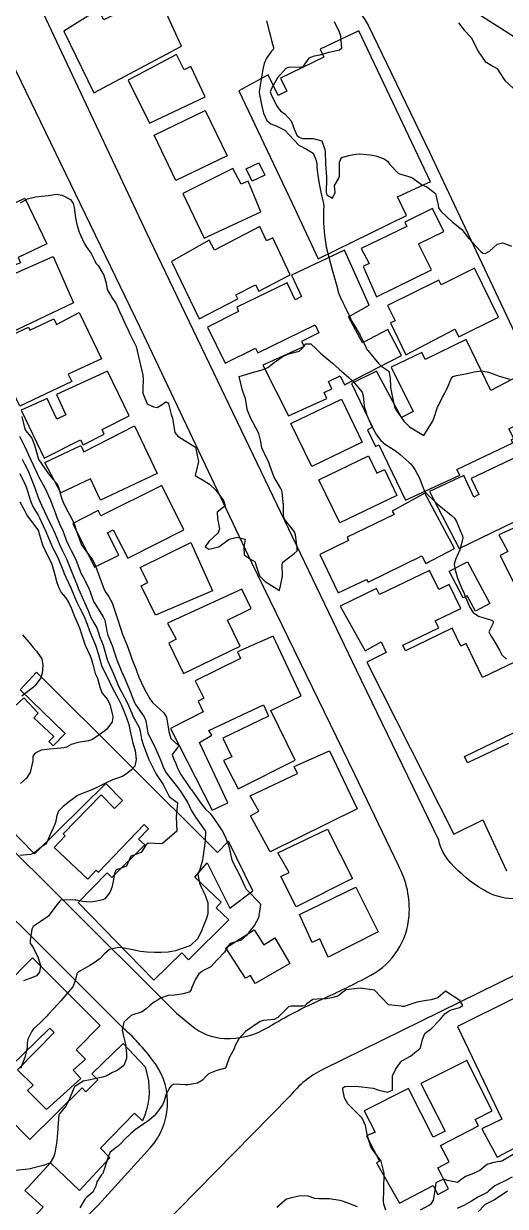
# Model space of a CAD drawing. Header units: metres. Extents: x 298520 to 308411, y 7433745 to 7450750.
# Drawn here: x 303270.6 to 303338.2, y 7440462.9 to 7440629 of the extents above; entities that cross this region are included whole.
import ezdxf

# ---------------------------------------------------------------- set-up
doc = ezdxf.new("R2010")
doc.units = ezdxf.units.M
doc.header["$LTSCALE"] = 10
for name, color, linetype in [('Curvas de Nivel 1m', 11, 'Continuous'), ('Curvas de Nivel 5m', 15, 'Continuous'), ('Edificações', 30, 'Continuous'), ('Vias Primárias', 230, 'Continuous')]:
    doc.layers.add(name, color=color, linetype=linetype)

msp = doc.modelspace()

# ---------------------------------------------------------------- linework, layer by layer
at = {"layer": 'Curvas de Nivel 1m', "flags": 128}
for points, elevation in [([(303304.7, 7440629.46), (303305.12, 7440627.78), (303305.19, 7440627.45), (303305.43, 7440626.49), (303305.69, 7440625.71), (303305.7, 7440625.45), (303305.56, 7440625.3), (303305.42, 7440625.18), (303304.69, 7440624.17), (303304.39, 7440623.46), (303304.18, 7440622.67), (303303.98, 7440621.46), (303303.88, 7440620.95), (303303.69, 7440619.47), (303303.71, 7440619.1), (303304.02, 7440617.46), (303304.29, 7440616.48), (303304.76, 7440615.46), (303305.3, 7440614.97), (303306.04, 7440614.69), (303307.28, 7440614.08), (303307.88, 7440613.41), (303309.26, 7440611.95), (303310.32, 7440611.39), (303311.25, 7440610.85), (303311.69, 7440609.82), (303311.75, 7440609.37), (303311.77, 7440608.83), (303311.95, 7440607.37), (303312.14, 7440606.31), (303312.32, 7440605.36), (303312.71, 7440603.8), (303312.75, 7440603.36), (303312.68, 7440602.89), (303312.71, 7440601.36), (303312.72, 7440600.95), (303312.84, 7440599.35), (303313.09, 7440597.67), (303313.15, 7440597.35), (303313.17, 7440597.26), (303313.68, 7440595.34), (303313.91, 7440594.48), (303314.23, 7440593.34), (303314.69, 7440591.66), (303314.78, 7440591.33), (303315.01, 7440590.77), (303315.47, 7440589.79), (303315.7, 7440589.32), (303316.33, 7440587.95), (303316.63, 7440587.3), (303316.75, 7440587.09), (303316.96, 7440586.79), (303317.86, 7440585.29), (303318.7, 7440583.5), (303318.79, 7440583.28), (303318.85, 7440583.22), (303318.91, 7440583.15), (303320.48, 7440581.26), (303320.89, 7440580.9), (303321.85, 7440580.21), (303322.04, 7440579.24), (303322.1, 7440577.99), (303322.25, 7440577.24), (303322.35, 7440576.75), (303322.68, 7440575.23), (303322.82, 7440574.91), (303323.97, 7440573.22), (303324.78, 7440572.41), (303326.77, 7440571.19), (303328, 7440573.17), (303328.24, 7440573.73), (303328.72, 7440575.16), (303328.83, 7440575.4), (303329.42, 7440576.57), (303329.72, 7440577.15), (303330.09, 7440577.91), (303330.64, 7440579.14), (303330.71, 7440579.31), (303330.88, 7440579.5), (303331.35, 7440579.61), (303332.88, 7440579.89), (303333.85, 7440580.14), (303334.88, 7440580.28), (303335.86, 7440580.1), (303336.88, 7440579.69), (303337.34, 7440579.53), (303338.87, 7440579.11)], 748), ([(303314.21, 7440629.34), (303314.92, 7440627.87), (303315.08, 7440627.33), (303315.21, 7440625.55), (303314.97, 7440625.33), (303313.72, 7440625.05), (303313.42, 7440624.97), (303312.18, 7440624.6), (303311.41, 7440624.46), (303310.62, 7440624.17), (303310.08, 7440623.39), (303309.79, 7440622.99), (303309.39, 7440622.9), (303307.88, 7440622.92), (303307.39, 7440622.72), (303306.25, 7440621.44), (303305.36, 7440619.86), (303305.24, 7440619.57), (303305.23, 7440619.45), (303305.35, 7440619.09), (303306.17, 7440617.44), (303306.68, 7440616.79), (303307.31, 7440616.31), (303308.15, 7440615.41), (303308.66, 7440614.03), (303308.97, 7440613.4), (303309.27, 7440613.09), (303309.73, 7440612.93), (303311.27, 7440612.92), (303312.47, 7440612.56), (303312.91, 7440611.36), (303312.92, 7440611.03), (303312.98, 7440609.35), (303313.1, 7440607.46), (303313.11, 7440607.35), (303313.11, 7440607.26), (303313.07, 7440605.35), (303313.18, 7440605), (303313.98, 7440604.53), (303314.32, 7440605.34), (303314.23, 7440606.3), (303314.83, 7440607.33), (303314.94, 7440607.6), (303314.96, 7440609.33), (303314.97, 7440609.6), (303315.24, 7440610.22), (303316.5, 7440610.56), (303317.25, 7440610.71), (303317.77, 7440610.77), (303319.25, 7440610.63), (303320.06, 7440610.46), (303321.24, 7440610.05), (303321.7, 7440609.72), (303322.01, 7440609.25), (303323.21, 7440607.98), (303324.95, 7440607.47), (303325.21, 7440607.4), (303325.45, 7440607.21), (303326.46, 7440606.45), (303327.19, 7440606.12), (303328.42, 7440605.17), (303328.78, 7440603.55), (303328.84, 7440603.16), (303329.15, 7440602.69), (303330.8, 7440601.14), (303331.13, 7440600.9), (303332.12, 7440600.12), (303332.94, 7440599.11), (303333.11, 7440598.88), (303334.72, 7440597.09), (303335.08, 7440596.81), (303335.41, 7440596.75), (303336.01, 7440597.08), (303336.57, 7440597.6), (303337.1, 7440598.05), (303337.9, 7440598.26), (303339.09, 7440597.77)], 747), ([(303331.65, 7440629.14), (303332.45, 7440628.12), (303333.44, 7440627.11), (303334.46, 7440625.1), (303335.4, 7440623.73), (303336.48, 7440623.07), (303337.06, 7440622.73), (303337.38, 7440622.25), (303338.16, 7440621.05), (303339.36, 7440619.94)], 746), ([(303270.15, 7440603.87), (303271.16, 7440604.44), (303272.29, 7440604.72), (303273.17, 7440604.79), (303274.07, 7440604.92), (303275.17, 7440605.07), (303276.03, 7440604.93), (303277.16, 7440604.34), (303277.55, 7440603.78), (303277.69, 7440603.23), (303277.89, 7440601.77), (303278.06, 7440600.83), (303278.38, 7440599.77), (303279.09, 7440598.2), (303279.37, 7440597.76), (303280.08, 7440596.75), (303280.58, 7440595.74), (303280.75, 7440595.42), (303281.06, 7440595.05), (303281.86, 7440593.72), (303282.17, 7440592.57), (303282.35, 7440591.72), (303283, 7440590.57), (303283.57, 7440589.7), (303284.08, 7440588.59), (303284.46, 7440587.7), (303284.95, 7440586.65), (303285.27, 7440586.01), (303285.42, 7440585.68), (303285.91, 7440584.65), (303286.38, 7440583.67), (303286.89, 7440581.66), (303287.32, 7440579.66), (303287.37, 7440579.16), (303287.35, 7440577.65), (303287.34, 7440577.16), (303287.93, 7440575.65), (303288.82, 7440575.2), (303289.34, 7440575.11), (303290.17, 7440575.63), (303290.51, 7440575.94), (303290.82, 7440575.82), (303290.92, 7440575.72), (303290.96, 7440575.62), (303291.33, 7440574.13), (303291.49, 7440573.61), (303291.66, 7440572.74), (303291.84, 7440571.6), (303292.25, 7440571.08), (303292.76, 7440570.75), (303294.75, 7440569.57), (303295.16, 7440567.56), (303294.7, 7440565.57), (303295.97, 7440564.82), (303296.69, 7440564.34), (303297.6, 7440563.53), (303298.66, 7440562.07), (303298.86, 7440561.52), (303298.89, 7440561.28), (303298.65, 7440561.13), (303297.75, 7440560.42), (303297.81, 7440559.53), (303298.08, 7440558.06), (303297.92, 7440557.53), (303296.59, 7440556.28), (303296.08, 7440555.56), (303296.58, 7440555.22), (303298.01, 7440555.53), (303298.59, 7440555.97), (303299.47, 7440556.63), (303300.6, 7440556.93), (303301.72, 7440556.61), (303301.52, 7440555.49), (303301.54, 7440554.45), (303302.57, 7440553.72), (303303.05, 7440553.47), (303303.3, 7440552.72), (303303.71, 7440551.46), (303304.53, 7440550.69), (303306.51, 7440549.43), (303306.95, 7440551.42), (303306.88, 7440553.1), (303306.98, 7440553.42), (303308.58, 7440554.63), (303309.01, 7440554.97), (303309, 7440555.4), (303308.76, 7440557.24), (303308.73, 7440557.4), (303308.61, 7440557.65), (303307.23, 7440559.42), (303307.09, 7440559.87), (303307.07, 7440561.42), (303306.88, 7440563.22), (303306.86, 7440563.43), (303306.81, 7440563.56), (303306.69, 7440563.75), (303305.75, 7440565.44), (303305.18, 7440566.99), (303305.01, 7440567.45), (303304.73, 7440567.98), (303304.05, 7440569.46), (303303.89, 7440570.33), (303303.64, 7440571.46), (303302.8, 7440573.06), (303302.55, 7440573.47), (303302.03, 7440574.7), (303301.91, 7440575.48), (303301.76, 7440576.41), (303301.34, 7440577.49), (303300.87, 7440579.5), (303302.88, 7440580.09), (303303.97, 7440580.37), (303304.89, 7440580.76), (303305.79, 7440581.44), (303306.9, 7440582.26), (303307.7, 7440582.61), (303308.91, 7440582.92), (303309.27, 7440583.03), (303309.69, 7440583.39), (303310.23, 7440584.08), (303310.92, 7440584.05), (303311.68, 7440583.37), (303312.28, 7440582.74), (303312.9, 7440582.22), (303313.97, 7440581.34), (303314.88, 7440580.53), (303316.27, 7440579.32), (303316.86, 7440578.77), (303318.12, 7440577.29), (303318.29, 7440576.74), (303318.39, 7440575.29), (303318.8, 7440574.04), (303319.13, 7440573.28), (303319.41, 7440572.65), (303320.15, 7440571.27), (303320.76, 7440570.47), (303321.42, 7440569.91), (303322.55, 7440569.23), (303322.75, 7440569.1), (303323.46, 7440568.5), (303324.73, 7440567.42), (303324.94, 7440567.21), (303325.5, 7440566.42), (303326.16, 7440565.2), (303326.69, 7440563.86), (303326.88, 7440563.38), (303327.02, 7440563.18), (303328.66, 7440561.59), (303329.16, 7440561.15), (303330.64, 7440559.98), (303331.08, 7440559.58), (303331.36, 7440559.13), (303331.87, 7440557.86), (303332.2, 7440557.12), (303332.24, 7440556.76), (303331.82, 7440555.12), (303331.22, 7440553.78), (303331.05, 7440553.14), (303331.16, 7440552.53), (303331.53, 7440551.13), (303332.25, 7440549.39), (303332.39, 7440549.12), (303332.51, 7440548.86), (303333.19, 7440547.11), (303333.69, 7440546.32), (303334.47, 7440545.81), (303336.29, 7440545.24), (303336.46, 7440545.17), (303336.52, 7440545.13), (303336.54, 7440545.07), (303336.46, 7440544.73), (303335.9, 7440543.63), (303336.18, 7440543.07), (303336.44, 7440542.72), (303337.41, 7440541.06), (303337.75, 7440540.39), (303338.4, 7440539.75)], 749), ([(303270, 7440571.1), (303270.63, 7440569.86), (303270.75, 7440569.62), (303271.57, 7440567.85), (303271.94, 7440567.07), (303272.52, 7440565.83), (303272.57, 7440565.7), (303272.7, 7440565.44), (303273.58, 7440563.82), (303274.37, 7440562.1), (303274.49, 7440561.81), (303274.65, 7440561.36), (303275.07, 7440560.24), (303275.23, 7440559.8), (303275.64, 7440558.78), (303276.09, 7440557.79), (303276.25, 7440557.43), (303276.59, 7440556.49), (303276.9, 7440555.78), (303277.29, 7440555.06), (303277.93, 7440553.77), (303278.54, 7440552.14), (303278.68, 7440551.76), (303278.9, 7440551.39), (303279.75, 7440549.75), (303280.47, 7440547.76), (303280.48, 7440547.74), (303280.49, 7440547.71), (303281.77, 7440545.72), (303281.98, 7440545.24), (303282.28, 7440543.71), (303282.43, 7440543.15), (303283.02, 7440541.7), (303283.32, 7440540.78), (303283.69, 7440539.7), (303284.38, 7440537.97), (303284.5, 7440537.69), (303284.6, 7440537.46), (303285.35, 7440535.68), (303286.06, 7440533.94), (303286.18, 7440533.67), (303286.32, 7440533.41), (303287.53, 7440531.65), (303287.76, 7440531.12), (303287.99, 7440529.64), (303288.04, 7440529.41), (303288.27, 7440528.9), (303288.91, 7440527.63), (303289.48, 7440526.38), (303289.8, 7440525.62), (303290.21, 7440524.65), (303290.53, 7440523.94), (303290.73, 7440523.61), (303292.18, 7440521.81), (303292.35, 7440521.59), (303292.77, 7440520.98), (303293.64, 7440519.58), (303294.14, 7440518.57), (303294.71, 7440517.56), (303296.1, 7440515.67), (303296.15, 7440515.55), (303296.09, 7440514.32), (303296.01, 7440513.62), (303296, 7440513.55), (303295.76, 7440511.85), (303295.72, 7440511.55), (303295.34, 7440510.25), (303295.08, 7440509.56), (303295.28, 7440508.3), (303295.64, 7440507.55), (303296, 7440506.88), (303296.47, 7440505.54), (303296.45, 7440504.02), (303296.34, 7440503.54), (303296.24, 7440503.26), (303295.95, 7440502.55), (303295.66, 7440501.83), (303295.56, 7440501.55), (303294.99, 7440500.49), (303294.05, 7440499.57), (303293.97, 7440499.51), (303293.91, 7440499.49), (303293.79, 7440499.45), (303291.9, 7440498.81), (303290.9, 7440498.61), (303289.9, 7440498.58), (303288.96, 7440498.58), (303287.9, 7440498.61), (303286.98, 7440498.73), (303285.91, 7440498.94), (303284.37, 7440499.23), (303283.91, 7440499.26), (303282.64, 7440498.97), (303281.9, 7440498.33), (303281.36, 7440497.72), (303280.5, 7440497.11), (303279.88, 7440496.73), (303279.26, 7440496.36), (303278.18, 7440495.76), (303278.05, 7440495.57), (303277.85, 7440494.58), (303277.53, 7440493.76), (303275.82, 7440491.79), (303274.87, 7440490.74), (303274.02, 7440489.81), (303273.91, 7440489.69), (303273.79, 7440489.57), (303272.91, 7440488.69), (303272.01, 7440487.83), (303271.9, 7440487.7), (303271.77, 7440487.5), (303271.2, 7440486.39), (303271.12, 7440485.84), (303271.11, 7440485.21), (303270.78, 7440483.84), (303270.14, 7440482.29)], 751), ([(303270.39, 7440567.86), (303270.72, 7440567.23), (303271.17, 7440566.31), (303271.37, 7440565.85), (303271.75, 7440564.9), (303272.16, 7440563.84), (303272.66, 7440562.5), (303272.93, 7440561.83), (303273.15, 7440561.32), (303273.87, 7440559.82), (303274.61, 7440558.28), (303274.83, 7440557.81), (303275.37, 7440556.58), (303275.69, 7440555.79), (303275.96, 7440555.18), (303276.56, 7440553.98), (303276.66, 7440553.78), (303276.73, 7440553.61), (303277.46, 7440551.77), (303278.1, 7440550.18), (303278.27, 7440549.76), (303278.51, 7440549.22), (303279.15, 7440547.75), (303279.64, 7440546.59), (303280, 7440545.74), (303280.45, 7440544.87), (303280.87, 7440544.16), (303281.03, 7440543.73), (303281.31, 7440542.85), (303281.75, 7440541.72), (303281.92, 7440541.23), (303282.33, 7440539.71), (303282.34, 7440539.66), (303282.39, 7440539.57), (303283.24, 7440537.7), (303283.83, 7440536.21), (303284.06, 7440535.69), (303284.34, 7440535.18), (303285.13, 7440533.68), (303285.77, 7440532.2), (303285.99, 7440531.67), (303286.29, 7440531.09), (303286.8, 7440530.18), (303286.94, 7440529.66), (303287.16, 7440528.55), (303287.45, 7440527.65), (303288.2, 7440525.67), (303288.2, 7440525.64), (303288.2, 7440525.62), (303288.22, 7440525.59), (303289.2, 7440523.63), (303290.18, 7440522.17), (303290.49, 7440521.62), (303291.03, 7440520.47), (303292.15, 7440519.62), (303292.18, 7440519.59), (303292.19, 7440519.55), (303292.15, 7440519.07), (303292.03, 7440517.59), (303292.1, 7440515.59), (303290.09, 7440513.9), (303289.86, 7440513.85), (303288.09, 7440513.93), (303287.75, 7440513.64), (303287.12, 7440512.6), (303286.06, 7440512.23), (303285.65, 7440512.09), (303285.47, 7440511.68), (303285.05, 7440510.68), (303284.04, 7440510.32), (303283.57, 7440510.16), (303283.37, 7440509.7), (303283.19, 7440508.53), (303282.98, 7440507.7), (303282.71, 7440506.99), (303281.99, 7440506.11), (303281.73, 7440505.97), (303280.65, 7440505.73), (303279.98, 7440505.66), (303278.88, 7440505.75), (303277.98, 7440505.9), (303277.84, 7440505.91), (303275.99, 7440505.98), (303275.84, 7440505.94), (303275.68, 7440505.79), (303274.95, 7440504.83), (303274.19, 7440503.81), (303274.09, 7440503.68), (303273.96, 7440503.56), (303272.91, 7440502.86), (303271.95, 7440502.2), (303271.73, 7440501.83), (303271.5, 7440500.26), (303271.54, 7440499.84), (303271.7, 7440499.62), (303271.91, 7440499.35), (303272.66, 7440497.82), (303272.96, 7440496.74), (303272.85, 7440495.82), (303272.39, 7440495.29), (303271.86, 7440495.04), (303270.58, 7440494.58)], 752), ([(303270.09, 7440565.87), (303270.69, 7440564.61), (303270.91, 7440564.08), (303270.99, 7440563.86), (303271.16, 7440563.36), (303271.63, 7440561.85), (303271.94, 7440561.13), (303272.63, 7440560), (303272.73, 7440559.83), (303272.83, 7440559.62), (303273.69, 7440557.82), (303274.46, 7440555.94), (303274.51, 7440555.81), (303274.58, 7440555.66), (303275.22, 7440554.45), (303275.52, 7440553.8), (303276.21, 7440552.11), (303276.31, 7440551.78), (303276.37, 7440551.62), (303276.53, 7440551.31), (303277.24, 7440549.77), (303277.72, 7440548.55), (303278.05, 7440547.76), (303278.48, 7440546.96), (303279.1, 7440545.75), (303279.52, 7440544.68), (303279.84, 7440543.75), (303280.42, 7440542.41), (303280.7, 7440541.74), (303281.12, 7440540.45), (303281.3, 7440539.73), (303281.53, 7440538.87), (303282.09, 7440537.71), (303282.37, 7440537.19), (303283.1, 7440535.7), (303283.97, 7440534.05), (303284.15, 7440533.69), (303284.32, 7440533.3), (303284.98, 7440531.68), (303285.36, 7440530.6), (303285.58, 7440529.68), (303285.94, 7440527.99), (303286.02, 7440527.67), (303286.24, 7440526.94), (303286.4, 7440525.67), (303286.21, 7440524.76), (303285.71, 7440524.17), (303285.02, 7440523.68), (303284.54, 7440523.34), (303284.2, 7440523.2), (303283.07, 7440522.82), (303282.18, 7440522.4), (303281.73, 7440522.17), (303280.9, 7440521.73), (303280.17, 7440521.4), (303278.95, 7440520.97), (303278.16, 7440520.61), (303277.02, 7440519.78), (303276.15, 7440519.07), (303275.5, 7440518.43), (303275.25, 7440517.8), (303275.08, 7440516.84), (303274.64, 7440515.8), (303274.45, 7440515.46), (303274.09, 7440514.59), (303273.86, 7440514.04), (303273.65, 7440513.81), (303272.77, 7440513.13), (303272.06, 7440512.53), (303271.58, 7440512.32), (303270.06, 7440512.19)], 753), ([(303270.08, 7440561.87), (303270.64, 7440560.82), (303270.96, 7440560.18), (303271.15, 7440559.85), (303272.6, 7440557.95), (303272.67, 7440557.83), (303272.71, 7440557.72), (303273.27, 7440555.82), (303273.85, 7440554.53), (303274.23, 7440553.81), (303274.55, 7440553.13), (303274.94, 7440551.8), (303275.26, 7440550.54), (303275.54, 7440549.79), (303275.87, 7440549.15), (303276.5, 7440548.44), (303276.9, 7440547.78), (303277.27, 7440546.98), (303277.75, 7440545.77), (303278.45, 7440544.17), (303278.59, 7440543.76), (303278.65, 7440543.55), (303279.26, 7440541.75), (303279.92, 7440540.22), (303280.13, 7440539.74), (303280.38, 7440538.89), (303280.58, 7440537.95), (303280.66, 7440537.74), (303280.99, 7440537.1), (303281.35, 7440535.72), (303281.63, 7440535.02), (303282.33, 7440534.15), (303282.58, 7440533.71), (303282.76, 7440533.26), (303283.12, 7440531.7), (303283.02, 7440530.97), (303282.28, 7440529.95), (303281.99, 7440529.71), (303280.26, 7440528.49), (303279.72, 7440528.29), (303278.26, 7440528.07), (303277.28, 7440527.77), (303276.61, 7440527.42), (303276.25, 7440527.33), (303274.85, 7440527.19), (303274.24, 7440527.14), (303273.06, 7440527), (303272.23, 7440526.59), (303271.9, 7440526.16), (303271.89, 7440525.84), (303271.9, 7440525.51), (303271.5, 7440523.84), (303271, 7440523.04), (303270.18, 7440522.29)], 754), ([(303321.47, 7440462.36), (303321.16, 7440463.24), (303321.11, 7440463.62), (303321.16, 7440465.24), (303321.16, 7440465.6), (303321.2, 7440467.24), (303321.21, 7440467.57), (303320.79, 7440469.25), (303319.58, 7440470.88), (303319.36, 7440471.26), (303318.93, 7440472.61), (303318.77, 7440473.27), (303318.61, 7440474.27), (303318.15, 7440475.28), (303317.63, 7440475.83), (303316.14, 7440477.31), (303315.66, 7440478.16), (303315.4, 7440479.31), (303315.43, 7440479.55), (303315.68, 7440479.74), (303317.19, 7440479.78), (303317.68, 7440479.76), (303318.08, 7440479.69), (303319.68, 7440479.5), (303320.47, 7440479.25), (303321.67, 7440478.94), (303322.41, 7440479.23), (303322.41, 7440479.95), (303322.39, 7440481.23), (303322.79, 7440482.14), (303323.55, 7440483.21), (303323.72, 7440483.35), (303324.9, 7440484.02), (303325.74, 7440484.69), (303326.02, 7440484.91), (303326.32, 7440485.18), (303326.61, 7440486.33), (303326.92, 7440487.18), (303327.4, 7440487.55), (303327.78, 7440487.82), (303329.07, 7440489.15), (303329.8, 7440490.01), (303330.47, 7440490.47), (303331.81, 7440490.85), (303332.24, 7440491.11), (303331.82, 7440491.85), (303329.84, 7440493.14), (303328.77, 7440492.21), (303327.82, 7440491.91), (303327.16, 7440491.84), (303325.82, 7440491.57), (303325.53, 7440491.48), (303324.74, 7440491.2), (303324.04, 7440490.98), (303323.81, 7440490.99), (303323.62, 7440491.02), (303321.81, 7440491.24), (303319.84, 7440493.26), (303317.85, 7440493.55), (303315.84, 7440493.31), (303314.72, 7440492.43), (303313.83, 7440492.2), (303313.09, 7440492.07), (303311.82, 7440492.02), (303311.2, 7440491.99), (303310.38, 7440491.37), (303310.1, 7440491.08), (303309.81, 7440491.01), (303308.15, 7440491.05), (303307.81, 7440490.92), (303306.28, 7440489.42), (303305.79, 7440489.16), (303304.21, 7440489.03), (303303.79, 7440488.9), (303301.77, 7440487.48), (303300.8, 7440486.45), (303300.29, 7440485.49), (303300.18, 7440485.05), (303299.73, 7440484.27), (303299.45, 7440483.78), (303299.37, 7440483.5), (303298.92, 7440482.3), (303297.71, 7440481.99), (303296.56, 7440481.54), (303296.14, 7440481.1), (303295.69, 7440480.66), (303295.01, 7440480.22), (303293.68, 7440479.97), (303293.26, 7440479.99), (303291.68, 7440480.08), (303291.37, 7440479.91), (303291.12, 7440479.61), (303290.61, 7440478.67), (303290.3, 7440477.61), (303290.11, 7440477.15), (303289.64, 7440476.51), (303289.24, 7440476.01), (303288.91, 7440475.63), (303288.21, 7440475.04), (303287.61, 7440474.62), (303286.25, 7440473.66), (303285.6, 7440473.1), (303284.87, 7440472.4), (303284.2, 7440471.68), (303283.89, 7440471.37), (303283.57, 7440471.16), (303282.76, 7440470.51), (303282.4, 7440469.71), (303281.92, 7440468.09), (303281.79, 7440467.72), (303281.7, 7440467.55), (303281.53, 7440467.34), (303280.9, 7440466.34), (303280.72, 7440465.73), (303280.33, 7440464.89), (303279.49, 7440464.2), (303279.25, 7440463.97), (303279.12, 7440463.74), (303278.51, 7440462.71)], 749), ([(303339.57, 7440470.35), (303337.83, 7440469.32), (303337.55, 7440469.22), (303337.41, 7440469.2), (303336.6, 7440469.06), (303335.79, 7440468.83), (303335.55, 7440468.69), (303334.65, 7440467.97), (303333.54, 7440467.45), (303332.63, 7440467.1), (303331.99, 7440466.65), (303331.52, 7440466.27), (303330.1, 7440466.56), (303329.53, 7440466.72), (303328.47, 7440466.2), (303328.34, 7440465.16), (303328.08, 7440463.76), (303327.71, 7440463.17), (303327.48, 7440463.03), (303326.28, 7440462.38)], 749), ([(303339.18, 7440467.03), (303338.11, 7440466.45), (303337.52, 7440466.19), (303336.76, 7440465.81), (303335.92, 7440465.07), (303335.69, 7440464.87), (303335.5, 7440464.77), (303334.38, 7440464.19), (303333.49, 7440463.65), (303332.51, 7440463.1), (303331.48, 7440462.62)], 748), ([(303317.48, 7440462.84), (303316.24, 7440463.3), (303315.49, 7440463.6), (303315.05, 7440463.75), (303313.49, 7440463.97), (303312.1, 7440463.96), (303311.49, 7440464.03), (303310.54, 7440464.32), (303309.49, 7440464.38), (303308.23, 7440464.13), (303307.49, 7440463.9), (303307.21, 7440463.69), (303306.9, 7440463.42), (303306.16, 7440462.74)], 748), ([(303338.55, 7440465.03), (303337.5, 7440464.32), (303336.73, 7440463.81), (303335.48, 7440463.2), (303335.4, 7440463.15), (303335.3, 7440463.07), (303334.41, 7440462.15)], 747)]:
    msp.add_lwpolyline(points, dxfattribs=dict(at, elevation=elevation))
at = {"layer": 'Curvas de Nivel 5m', "flags": 128}
for points, elevation in [([(303270.33, 7440573.86), (303270.78, 7440572.1), (303270.93, 7440571.85), (303271.73, 7440570.82), (303272.11, 7440569.84), (303272.69, 7440567.87), (303272.7, 7440567.83), (303272.72, 7440567.78), (303274.07, 7440565.82), (303274.7, 7440565.07), (303275.31, 7440564.42), (303275.55, 7440563.8), (303275.89, 7440562.57), (303276.17, 7440561.79), (303276.32, 7440561.45), (303276.64, 7440560.82), (303277.25, 7440559.77), (303277.72, 7440558.67), (303278.03, 7440557.77), (303278.59, 7440556.2), (303278.79, 7440555.76), (303279.35, 7440554.98), (303280.26, 7440553.74), (303280.55, 7440553.2), (303281.11, 7440551.73), (303281.49, 7440550.69), (303281.85, 7440549.72), (303282.07, 7440549.27), (303282.5, 7440548.61), (303283.02, 7440547.7), (303283.33, 7440546.85), (303283.69, 7440545.7), (303284.29, 7440543.84), (303284.33, 7440543.69), (303284.44, 7440543.39), (303285.12, 7440541.68), (303285.55, 7440540.53), (303285.86, 7440539.68), (303286.38, 7440538.32), (303286.56, 7440537.85), (303286.63, 7440537.67), (303286.79, 7440537.24), (303287.52, 7440535.65), (303287.81, 7440535.12), (303288.33, 7440534.18), (303288.76, 7440533.64), (303290.3, 7440532.25), (303290.65, 7440531.61), (303290.89, 7440530.22), (303290.98, 7440529.61), (303291.27, 7440528.61), (303292.25, 7440527.72), (303292.37, 7440527.59), (303292.35, 7440527.49), (303292.25, 7440527.39), (303291.47, 7440526.36), (303291.74, 7440525.6), (303291.9, 7440525.27), (303292.21, 7440524.47), (303292.65, 7440523.59), (303293.64, 7440522.12), (303294.05, 7440521.57), (303294.17, 7440521.4), (303295.47, 7440519.56), (303296.14, 7440518.71), (303296.72, 7440518.12), (303297.2, 7440517.53), (303298.11, 7440516.24), (303298.55, 7440515.52), (303298.98, 7440514.62), (303299.4, 7440513.51), (303299.79, 7440511.77), (303299.86, 7440511.5), (303300.05, 7440511.08), (303300.91, 7440509.49), (303301.64, 7440507.86), (303301.84, 7440507.48), (303302.01, 7440507.29), (303303.79, 7440505.45), (303303.86, 7440505.33), (303303.57, 7440503.46), (303303, 7440502.41), (303302.26, 7440501.48), (303301.93, 7440501.02), (303301.12, 7440500.29), (303299.92, 7440499.95), (303299.58, 7440499.84), (303299.32, 7440499.51), (303298.79, 7440498.62), (303297.89, 7440497.68), (303297.76, 7440497.52), (303296.87, 7440496.54), (303295.87, 7440496.02), (303295.55, 7440495.87), (303295.22, 7440495.56), (303294.7, 7440494.72), (303294.19, 7440493.57), (303294.1, 7440493.31), (303293.83, 7440493.01), (303293.01, 7440492.76), (303291.83, 7440492.6), (303290.9, 7440492.54), (303289.83, 7440492.16), (303289.51, 7440491.94), (303288.99, 7440491.63), (303288.31, 7440491.14), (303287.81, 7440490.65), (303287.23, 7440490.22), (303285.79, 7440489.75), (303285.73, 7440489.73), (303285.63, 7440489.67), (303284.68, 7440488.78), (303284.42, 7440487.68), (303284.6, 7440486.84), (303284.92, 7440485.68), (303285.04, 7440484.36), (303285.03, 7440483.68), (303284.68, 7440482.71), (303283.71, 7440482.01), (303283.09, 7440481.7), (303282.18, 7440481.22), (303281.69, 7440481.08), (303280.58, 7440480.84), (303279.69, 7440480.65), (303278.94, 7440480.49), (303277.81, 7440479.76), (303277.74, 7440479.69), (303277.67, 7440479.53), (303276.95, 7440477.77), (303276.47, 7440476.95), (303275.62, 7440475.93), (303275.57, 7440475.85), (303275.55, 7440475.79), (303275.42, 7440473.97), (303275.41, 7440473.79), (303275.26, 7440472.12), (303275.23, 7440471.79), (303274.98, 7440470.38), (303274.79, 7440469.8), (303274.32, 7440469.03), (303273.54, 7440468.68), (303272.05, 7440468.34), (303271.54, 7440468.18), (303271.26, 7440468.12), (303269.53, 7440467.93)], 750), ([(303270.43, 7440543.18), (303271.59, 7440541.84), (303271.96, 7440541.39), (303272.4, 7440540.9), (303273.15, 7440539.82), (303273.3, 7440538.9), (303273.2, 7440537.82), (303273.02, 7440537.17), (303272.35, 7440536.24), (303272.17, 7440536.01), (303272.01, 7440535.84), (303270.33, 7440534.59)], 755)]:
    msp.add_lwpolyline(points, dxfattribs=dict(at, elevation=elevation))
at = {"layer": 'Edificações'}
for points in [[(303276.26, 7440628), (303280.45, 7440619.34), (303292.76, 7440625.86), (303290.34, 7440631.17), (303289.3, 7440630.7), (303288.35, 7440632.79), (303281.86, 7440629.58), (303281.13, 7440631.05)], [(303300.8, 7440619.59), (303308.28, 7440603.82), (303311.97, 7440596.02), (303324.37, 7440602.08), (303323.09, 7440604.7), (303327.42, 7440606.74), (303327.7, 7440606.83), (303317.66, 7440628.03), (303312.21, 7440625.44), (303312.73, 7440624.33), (303306.66, 7440621.38), (303307.55, 7440619.55), (303306.35, 7440618.97), (303304.95, 7440621.85)], [(303285.27, 7440621.1), (303288.29, 7440615.07), (303296.07, 7440618.77), (303294.07, 7440623), (303293.12, 7440622.55), (303292.08, 7440624.73)], [(303288.92, 7440613.4), (303296.1, 7440616.85), (303299.17, 7440610.47), (303291.99, 7440607.02)], [(303292.93, 7440605.17), (303295.93, 7440598.89), (303303.9, 7440602.62), (303302.12, 7440606.92), (303301.12, 7440606.51), (303299.95, 7440608.68)], [(303301.85, 7440608.64), (303303.64, 7440609.5), (303304.46, 7440607.78), (303302.67, 7440606.92)], [(303262.68, 7440600.63), (303270.79, 7440604.52), (303273.86, 7440598.13), (303269.82, 7440596.19), (303270.18, 7440595.44), (303266.71, 7440594.11), (303268.58, 7440590.03), (303269.31, 7440590.36), (303267.94, 7440593.35), (303274.76, 7440596.32), (303277.59, 7440589.82), (303265.74, 7440584.22), (303258.14, 7440599.72), (303261.56, 7440601.4), (303264.91, 7440594.56), (303265.62, 7440594.91)], [(303318, 7440597.45), (303319.09, 7440595.37), (303318.27, 7440594.93), (303320.13, 7440590.68), (303327.85, 7440594.45), (303326.06, 7440598.11), (303329.6, 7440599.84), (303328.02, 7440603.06), (303324.11, 7440601.15), (303324.4, 7440600.56)], [(303291.36, 7440595.61), (303295.24, 7440587.57), (303300.69, 7440590.37), (303300.4, 7440590.94), (303303.17, 7440592.36), (303303.63, 7440591.47), (303308.04, 7440593.75), (303305.59, 7440598.96), (303304.72, 7440598.55), (303303.77, 7440600.57), (303297.39, 7440597.23), (303296.67, 7440598.61)], [(303307.81, 7440573.93), (303313.18, 7440576.41), (303312.8, 7440577.23), (303313.88, 7440577.73), (303313.4, 7440578.76), (303315.04, 7440579.56), (303315.64, 7440578.33), (303323.65, 7440582.44), (303321.73, 7440586.08), (303318.17, 7440584.19), (303316.21, 7440587.86), (303319.09, 7440589.5), (303315.66, 7440597.2), (303308.21, 7440593.7), (303309.62, 7440590.7), (303308.71, 7440590.27), (303307.61, 7440592.62), (303300.52, 7440589.21), (303300.79, 7440588.63), (303296.41, 7440586.4), (303298.9, 7440581.36), (303303.17, 7440583.47), (303303.5, 7440582.79), (303311.51, 7440586.75), (303312.06, 7440585.62), (303309.63, 7440584.41), (303309.99, 7440583.67), (303304.18, 7440581.06)], [(303322.12, 7440587), (303324.24, 7440582.54), (303331.13, 7440586.12), (303331.7, 7440585.03), (303337.27, 7440587.81), (303333.89, 7440594.68), (303329.21, 7440592.37), (303328.91, 7440592.99), (303321.69, 7440589.44), (303322.74, 7440587.3)], [(303265.96, 7440583.91), (303271.29, 7440586.42), (303271.49, 7440586), (303274.85, 7440587.6), (303275.23, 7440586.8), (303278.42, 7440588.49), (303281.52, 7440581.96), (303276.87, 7440579.79), (303277.35, 7440578.76), (303270.08, 7440575.33)], [(303320.46, 7440569.87), (303324.22, 7440562.12), (303331.85, 7440565.64), (303331.42, 7440566.43), (303339.27, 7440570.17), (303339.07, 7440570.58), (303339.42, 7440570.75), (303338.7, 7440572.13), (303343.12, 7440574.38), (303340.33, 7440579.17), (303340.11, 7440579.55), (303336.18, 7440577.49), (303332.71, 7440584.67), (303326.98, 7440581.88), (303326.5, 7440582.86), (303322.18, 7440580.79), (303325.27, 7440574.54), (303323.64, 7440573.73), (303320.15, 7440580.23), (303316.61, 7440578.51), (303319.6, 7440572.34), (303318.88, 7440571.99), (303320.01, 7440569.65)], [(303270.26, 7440574.74), (303273.5, 7440568), (303278.6, 7440570.57), (303278.95, 7440569.89), (303281.93, 7440571.4), (303281.61, 7440572.04), (303285.4, 7440573.95), (303282.36, 7440580.23), (303275.21, 7440576.94), (303276.53, 7440574.08), (303275.24, 7440573.48), (303273.89, 7440576.41)], [(303308.13, 7440572.89), (303315.23, 7440576.31), (303318.14, 7440570.26), (303311.04, 7440566.84)], [(303273.6, 7440567.38), (303278.61, 7440569.77), (303279.06, 7440568.9), (303286.17, 7440572.53), (303289.33, 7440565.84), (303281.39, 7440562.13), (303280, 7440565.11), (303275.83, 7440563.16)], [(303337.31, 7440557.22), (303338.56, 7440554.9), (303337.51, 7440554.33), (303339.49, 7440550.37), (303347.02, 7440553.98), (303347.5, 7440552.97), (303352.05, 7440555.15), (303344.27, 7440571.56), (303339.35, 7440569.23), (303339.83, 7440568.21), (303333.43, 7440565.17), (303334.51, 7440562.89), (303333.8, 7440562.55), (303332.39, 7440565.55), (303327.59, 7440563.31), (303331.75, 7440555.32), (303339.37, 7440559), (303339.69, 7440558.33)], [(303312.03, 7440564.98), (303319.04, 7440568.34), (303320.2, 7440565.91), (303321.25, 7440566.41), (303322.99, 7440562.78), (303314.99, 7440558.94)], [(303277.49, 7440558.85), (303280.54, 7440552.69), (303283.95, 7440554.38), (303282.38, 7440557.54), (303283.19, 7440557.93), (303285.22, 7440553.94), (303293.09, 7440557.96), (303290.01, 7440564.18), (303281.42, 7440559.91), (303281.05, 7440560.67)], [(303312.17, 7440554.49), (303314.77, 7440549.07), (303318.76, 7440550.98), (303318.95, 7440550.59), (303326.52, 7440554.3), (303327.06, 7440553.19), (303331.07, 7440555.33), (303326.92, 7440563.08), (303322.33, 7440560.57), (303322.6, 7440560.09), (303316, 7440556.91), (303316.22, 7440556.46)], [(303286.98, 7440552.67), (303294.08, 7440556.18), (303297.11, 7440549.35), (303289.1, 7440545.96), (303287.11, 7440550.07), (303288.04, 7440550.53)], [(303330.32, 7440552.12), (303332.93, 7440553.43), (303336.05, 7440547.58), (303334.04, 7440546.51), (303332.89, 7440548.68), (303332.3, 7440548.37)], [(303290.82, 7440544.81), (303292.01, 7440542.56), (303290.98, 7440542.02), (303293.06, 7440537.76), (303300.98, 7440541.61), (303299.2, 7440545.26), (303302.55, 7440546.89), (303301.22, 7440549.62)], [(303294.68, 7440536.75), (303295.92, 7440534.28), (303295.09, 7440533.86), (303295.83, 7440532.37), (303291.2, 7440530.05), (303297.07, 7440518.58), (303299.25, 7440519.61), (303295.28, 7440528.08), (303297.01, 7440529.12), (303296.62, 7440529.77), (303304.26, 7440533.36), (303304.71, 7440532.42), (303304.97, 7440531.76), (303298.58, 7440528.68), (303299.81, 7440526.07), (303298.64, 7440525.52), (303300.74, 7440521.57), (303308.7, 7440525.6), (303305.3, 7440532.56), (303309.55, 7440534.6), (303305.62, 7440542.99), (303300.65, 7440540.79), (303301.07, 7440539.85)], [(303302.39, 7440520.57), (303309.04, 7440523.73), (303308.58, 7440524.7), (303313.56, 7440526.88), (303317.45, 7440518.74), (303305.22, 7440512.73), (303302.46, 7440517.76), (303303.63, 7440518.41)], [(303306.3, 7440512.58), (303313.28, 7440515.9), (303316.76, 7440508.95), (303308.84, 7440504.98), (303306.72, 7440509.23), (303307.88, 7440509.81)], [(303309.33, 7440503.89), (303317.23, 7440507.76), (303320.36, 7440501.45), (303313.36, 7440497.93), (303312.17, 7440500.47), (303311.1, 7440499.97)], [(303299.01, 7440499.21), (303302.95, 7440501.75), (303304.31, 7440499.63), (303305.87, 7440500.64), (303307.96, 7440497.03), (303303.09, 7440494.22), (303302.43, 7440495.35), (303301.75, 7440494.96)], [(303258.88, 7440484.47), (303264.67, 7440478.58), (303265.07, 7440479), (303274.29, 7440487.95), (303274.91, 7440487.31), (303269.72, 7440482.1), (303271.92, 7440479.92), (303271.13, 7440479.2), (303273.83, 7440476.53), (303278.61, 7440480.88), (303277.56, 7440482.03), (303279.28, 7440483.59), (303277.96, 7440484.88), (303281.33, 7440488.33), (303271.87, 7440497.81), (303267.96, 7440493.91), (303268.38, 7440493.48), (303263.4, 7440488.46), (303265.25, 7440486.61), (303264.32, 7440485.67), (303262.23, 7440487.74)], [(303331.51, 7440488.16), (303337.76, 7440475.18), (303334.95, 7440473.81), (303337.1, 7440469.8), (303339.54, 7440471.11), (303341.02, 7440468.57), (303349.31, 7440472.89), (303348.11, 7440475.19), (303355.9, 7440478.86), (303353.02, 7440484.38), (303352.42, 7440484.07), (303349.16, 7440490.57), (303350.14, 7440491.06), (303347.59, 7440496.18)], [(303318.74, 7440472.81), (303320.54, 7440469.25), (303320.14, 7440469.04), (303323.36, 7440463.37), (303328.09, 7440465.83), (303328.74, 7440464.58), (303330.26, 7440465.37), (303328.73, 7440468.31), (303330.34, 7440469.15), (303329.14, 7440471.45), (303334.44, 7440474.2), (303333.98, 7440475.09), (303336.39, 7440476.34), (303332.81, 7440483.42), (303326.36, 7440480.16), (303329.76, 7440473.45), (303328.1, 7440472.61), (303324.63, 7440479.48), (303318.43, 7440476.35), (303319.96, 7440473.33)]]:
    msp.add_lwpolyline(points, close=True, dxfattribs=at)
for points in [[(303339.51, 7440539.37), (303335.03, 7440537.21), (303332.73, 7440541.98), (303331.98, 7440541.62), (303330.77, 7440544.12), (303324.23, 7440540.96), (303323.85, 7440541.74), (303328.87, 7440544.16), (303328.39, 7440545.16), (303331.97, 7440546.88), (303330.33, 7440550.27), (303328.88, 7440549.57), (303327.59, 7440552.25), (303320.56, 7440548.87), (303320.16, 7440549.71), (303315.04, 7440547.24), (303318.54, 7440540.94), (303320.79, 7440542.19), (303321.52, 7440540.7), (303318.78, 7440539.34), (303330.99, 7440515.17), (303335.05, 7440517.22), (303335.33, 7440516.58), (303338.39, 7440510.03)], [(303266.1, 7440518.54), (303272.12, 7440512.43), (303282.13, 7440522.29), (303284.49, 7440519.9), (303283.38, 7440518.81), (303281.49, 7440520.73), (303276.15, 7440515.23), (303276.44, 7440514.94), (303274.87, 7440513.33), (303279.61, 7440508.89), (303280.79, 7440510.15), (303281.12, 7440509.84), (303287.53, 7440516.55), (303288.14, 7440515.96), (303286.74, 7440514.49), (303287.6, 7440513.67), (303282.99, 7440509.11), (303282.34, 7440509.77), (303278.25, 7440505.57), (303288.9, 7440494.7), (303292.79, 7440498.5), (303293.75, 7440497.52), (303299.41, 7440503.16), (303297.61, 7440504.84), (303298.34, 7440505.63), (303294.64, 7440509.15), (303296.35, 7440511.16), (303299.54, 7440504.8), (303302.78, 7440507.21), (303299.35, 7440514.19), (303297.8, 7440512.63), (303272.43, 7440537.95), (303270.1, 7440535.45), (303276.32, 7440529.42), (303276.43, 7440529.33), (303274.75, 7440527.61), (303274.15, 7440528.19), (303274.86, 7440528.92), (303272.04, 7440531.55), (303272.63, 7440532.18), (303270.62, 7440534.35), (303269.21, 7440533.05)], [(303338.66, 7440527.94), (303332.94, 7440525.22), (303332.51, 7440526.12), (303343.43, 7440531.37)]]:
    msp.add_lwpolyline(points, dxfattribs=at)
msp.add_lwpolyline([(303264.95, 7440478.87), (303271.49, 7440472.3), (303278.84, 7440479.54), (303279.35, 7440479.02), (303281.04, 7440480.68), (303280.19, 7440481.55), (303284.56, 7440485.79), (303287.67, 7440482.52), (303287.95, 7440481.36, -0.173427), (303287.28, 7440474.94), (303286.18, 7440475.99), (303281.37, 7440471.08), (303282.72, 7440469.75), (303278.44, 7440465.14), (303274.36, 7440469.02), (303271.25, 7440465.62), (303270.79, 7440465.12), (303273.36, 7440462.78), (303267.81, 7440456.92)], format="xyb", dxfattribs=at)
at = {"layer": 'Vias Primárias'}
msp.add_lwpolyline([(303276.79, 7440657.2), (303279.36, 7440656), (303305.35, 7440638.27), (303316.07, 7440631.9, -0.140828), (303318.95, 7440628.84), (303327.57, 7440610.99), (303348.03, 7440567.59), (303359.57, 7440543.48), (303366.06, 7440530.32, -0.140637), (303367.31, 7440523.38, -0.107033), (303366.55, 7440521.02, -0.037179), (303364.53, 7440518.09, -0.104544), (303360.84, 7440515.06), (303343.5, 7440506.92, -0.250667), (303335.14, 7440507.36, -0.072058), (303330.58, 7440511.11, -0.128666), (303328.87, 7440514.35), (303317.35, 7440538.21), (303288.31, 7440598.71), (303271.13, 7440635.29), (303265.87, 7440646.16, -0.185167), (303265.5, 7440650.55, -0.275914), (303272.32, 7440656.92, -0.074758)], format="xyb", close=True, dxfattribs=at)
msp.add_lwpolyline([(303190.94, 7440636.93), (303175.34, 7440620.99, 0.111401), (303172.9, 7440617.03, 0.198044), (303173.41, 7440608.45, 0.105032), (303175.64, 7440605.58), (303182.21, 7440598.96), (303206.82, 7440574.4), (303227.62, 7440553.89), (303244.23, 7440537.6), (303275.64, 7440506.42), (303292.08, 7440490.07), (303294.15, 7440488.31, 0.166367), (303298.8, 7440486.5, 0.14832), (303304.96, 7440488.09, -0.032595), (303312.42, 7440491.98, 0.020086), (303319.34, 7440495.38, 0.255593), (303324.72, 7440503.7, 0.142522), (303323.21, 7440510.8), (303317.08, 7440523.57), (303302.66, 7440553.31), (303286.97, 7440586.34), (303268.83, 7440623.83), (303253.62, 7440655.98)], format="xyb", dxfattribs=at)
for points, elevation in [([(303324.29, 7440636.93), (303342.37, 7440625.36), (303352.14, 7440619.12), (303367.53, 7440609.34), (303370.89, 7440607.23, -0.03759), (303375.17, 7440604.08, -0.005453), (303379.51, 7440600.26, -0.039395), (303386.79, 7440592.6, -0.029342), (303394.59, 7440581.74), (303404.71, 7440566.33), (303411.6, 7440555.95, -0.057091), (303413.58, 7440552.07, 0.000239), (303414.63, 7440549.25, -0.165417), (303414.93, 7440539.65, -0.137953), (303408.71, 7440529.97, -0.079996), (303399.07, 7440523.85, 0.016643), (303389.78, 7440519.48), (303345.46, 7440498.28), (303312.68, 7440482.17, 0.111037), (303307.97, 7440478.38), (303281.89, 7440451.86), (303265.44, 7440435.06)], 722.31), ([(303231.37, 7440484.1), (303235.46, 7440479.73), (303244.14, 7440471.2), (303256.99, 7440458.57), (303260.37, 7440455.62, 0.123656), (303264.24, 7440453.65, 0.130584), (303270.24, 7440453.86, 0.147872), (303275.01, 7440457.04), (303281.09, 7440463.11), (303288.39, 7440471.18, 0.351424), (303289.1, 7440482.92, 0.057434), (303284.58, 7440487.96), (303272.42, 7440500.11), (303246.39, 7440525.89), (303208.89, 7440562.75), (303191.51, 7440580.34), (303169.33, 7440601.67, 0.166772), (303164.67, 7440603.84, 0.155728), (303157.3, 7440602.31, 0.071194)], 755.93)]:
    msp.add_lwpolyline(points, format="xyb", dxfattribs=dict(at, elevation=elevation))

doc.saveas('drawing.dxf')
